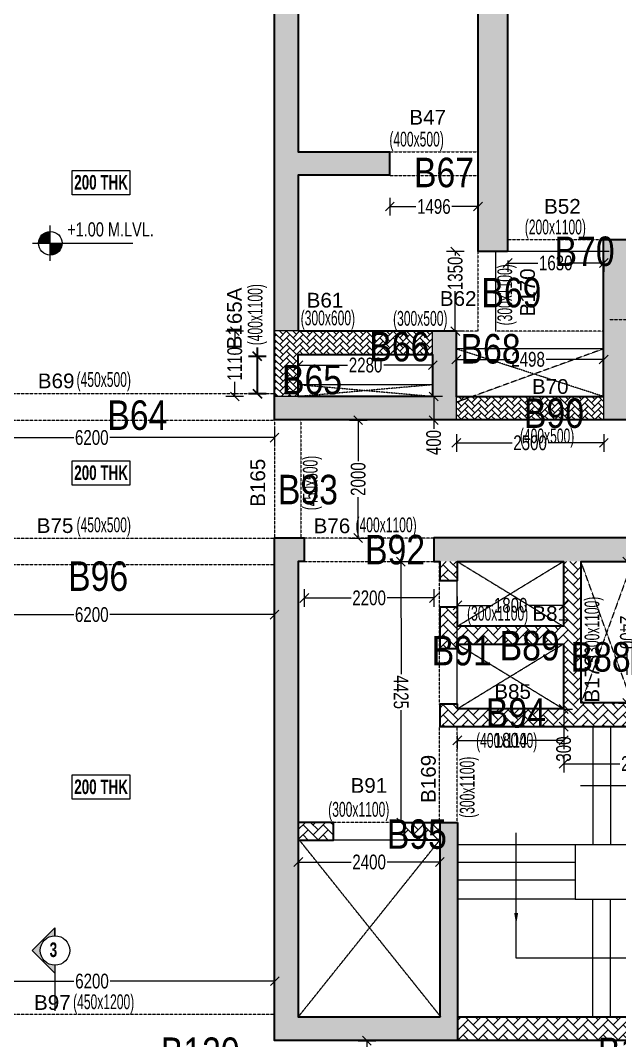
# Model space of a CAD drawing. Header units: millimetres. Extents: x 1 to 75736, y 43 to 63537.
# Drawn here: x 37302 to 47464, y 14550 to 31854 of the extents above; entities that cross this region are included whole.
import ezdxf
from ezdxf.enums import TextEntityAlignment as Align

# ---------------------------------------------------------------- set-up
doc = ezdxf.new("R2010")
doc.units = ezdxf.units.MM
doc.linetypes.add('HIDDEN', pattern=[0.375, 0.25, -0.125])
for name, color, linetype, lineweight in [('A-ANNO-DIMS', 8, 'Continuous', 15), ('A-DETL-MISC', 35, 'Continuous', 15), ('A-FLOR-IDEN', 11, 'Continuous', 9), ('A-HIDD-ABVE', 8, 'HIDDEN', 20), ('G-____-____-DIMS', 7, 'Continuous', 9), ('G-ANNO-SYMB', 1, 'Continuous', 9), ('S-BEAM', 7, 'Continuous', 18), ('S-BEAM-IDEN', 2, 'Continuous', 9), ('S-COL HATCH', 9, 'Continuous', 0), ('S-COLS', 5, 'Continuous', 35)]:
    doc.layers.add(name, color=color, linetype=linetype, lineweight=lineweight)
for name, color, linetype in [('Abhinav working', 6, 'Continuous'), ('Beam Nos', 7, 'Continuous'), ('changes', 7, 'Continuous'), ('S-CUTOUT', 1, 'Continuous')]:
    doc.layers.add(name, color=color, linetype=linetype)
doc.styles.add('Dim.s & Anno.(Misc.)', font='ARIALN.TTF')
doc.styles.add('SC-BBS1', font='SansSerif')
doc.styles.add('SOBHA', font='swisscl.ttf')
doc.styles.add('Swis721 LtCn BT', font='swisscl.ttf', dxfattribs={"width": 0.9, "height": 233.355162})
doc.styles.add('Swis721 LtCn BT_1', font='swisscl.ttf', dxfattribs={"height": 240})
doc.styles.add('Swis721 LtCn BT_B', font='', dxfattribs={"width": 0.9, "height": 246.918336})
doc.styles.get('Swis721 LtCn BT_B').set_extended_font_data('Swis721 LtCn BT', bold=True)
doc.dimstyles.new('A-GFC-100', dxfattribs={"dimscale": 100, "dimtxt": 1.75, "dimasz": 1.5, "dimexe": 1.5, "dimexo": 0, "dimgap": 1, "dimtad": 1, "dimdsep": 46, "dimtxsty": 'Dim.s & Anno.(Misc.)', "dimblk": 'ARCHTICK', "dimcen": 0, "dimdle": 1.5, "dimclrd": 256, "dimclre": 8, "dimclrt": 6, "dimazin": 2, "dimtfac": 1, "dimtix": 1, "dimtmove": 2, "dimatfit": 3, "dimfxl": 1, "dimtolj": 1, "dimlwd": -1, "dimlwe": 9, "dimarcsym": 0})
doc.dimstyles.new('S-100', dxfattribs={"dimscale": 100, "dimtxt": 2.5, "dimasz": 1.5, "dimexe": 1.5, "dimexo": 1.5, "dimgap": 0.1, "dimtad": 0, "dimdec": 0, "dimrnd": 0.0005, "dimzin": 0, "dimdsep": 46, "dimtxsty": 'SOBHA', "dimblk": 'OBLIQUE', "dimcen": 0.09, "dimclrd": 8, "dimclre": 8, "dimclrt": 6, "dimadec": 0, "dimazin": 0, "dimtfac": 1, "dimtdec": 0, "dimtofl": 0, "dimtmove": 0, "dimatfit": 3, "dimfxl": 1.5, "dimfxlon": 1, "dimtolj": 1, "dimtzin": 0, "dimlwd": -1, "dimlwe": -1, "dimarcsym": 0})
pattern_1 = [(45, (-31802317.5, 20729084.55), (0, 169.7056275), [360, -120]), (135, (-31802232.65, 20729169.4), (1e-14, 169.7056275), [360, -120])]

# ---------------------------------------------------------------- blocks, each defined once
blk = doc.blocks.new('_ARCHTICK')
at = {"color": 0, "linetype": 'ByBlock', "const_width": 0.15}
blk.add_lwpolyline([(-0.5, -0.5), (0.5, 0.5)], dxfattribs=at)
blk = doc.blocks.new('A$C89844c14')
at = {"layer": 'S-COL HATCH', "transparency": 33554687}
h = blk.add_hatch(dxfattribs=at)
h.set_pattern_fill('ANSI31', color=256, scale=500)
h.set_pattern_definition([(45, (-31243118.95, 21573255.045), (-44.19417382, 44.19417382), [])])
edge = h.paths.add_edge_path()
edge.add_line((-12641, -10574), (46763, -10574))
edge.add_line((46763, -10574), (50159, -10424))
edge.add_line((50159, -10424), (50159, 18363))
edge.add_arc((65987, 101152), 84288, 235.33184, 259.17631, ccw=False)
edge.add_arc((-8443, 269), 41200, 49.9962, 101.0852)
edge.add_line((-16364, 40700), (-15224, 21151))
edge.add_line((-15224, 21151), (-12641, 21151))
edge.add_line((-12641, 21151), (-12641, -10574))
edge = h.paths.add_edge_path(flags=16)
edge.add_line((-12291, -10224), (46756, -10224))
edge.add_line((46756, -10224), (49809, -10089))
edge.add_line((49809, -10089), (49809, 18075))
edge.add_arc((65987, 101152), 84638, 235.32076, 258.98032, ccw=False)
edge.add_arc((-8443, 269), 40850, 49.9733, 100.6568)
edge.add_line((-15997, 40415), (-14893, 21501))
edge.add_line((-14893, 21501), (-12291, 21501))
edge.add_line((-12291, 21501), (-12291, -10224))
blk = doc.blocks.new('Spot Elevations - M_Spot Elevation - Target Filled-23738-FIRST FLOOR  FRAMING PLAN _NTA_')
at = {"layer": 'G-____-____-DIMS'}
h = blk.add_hatch(color=256, dxfattribs=at)
edge = h.paths.add_edge_path(flags=0)
edge.add_line((0, 0), (-2, 0))
edge.add_arc((0, 0), 2, 90, 180, ccw=False)
edge.add_line((0, 2), (0, 0))
h = blk.add_hatch(color=256, dxfattribs=at)
edge = h.paths.add_edge_path(flags=0)
edge.add_line((0, 0), (2, 0))
edge.add_arc((0, 0), 2, 270, 360, ccw=False)
edge.add_line((0, -2), (0, 0))
for p, q in [((0, -3), (0, 3)), ((-3, 0), (14, 0))]:
    blk.add_line(p, q, dxfattribs=at)
blk.add_circle((0, 0), 2, dxfattribs=at)
blk = doc.blocks.new('Detail View - M_Section Head - Structural Type 1-785420-STILT FLOOR FRAMING PLAN')
at = {"layer": 'G-ANNO-SYMB'}
h = blk.add_hatch(color=9, dxfattribs=at)
edge = h.paths.add_edge_path(flags=0)
edge.add_line((-8.5, 0), (-9.86, 0))
edge.add_line((-9.86, 0), (-5.99, 3.87))
edge.add_line((-5.99, 3.87), (-2.12, 0))
edge.add_line((-2.12, 0), (-3.5, 0))
edge.add_arc((-6, 0), 2.5, 360, 540)
for p, q in [((-5.99, 3.87), (-9.86, 0)), ((-5.99, 3.87), (-2.12, 0)), ((-8.5, 0), (-9.86, 0)), ((-3.5, 0), (-2.12, 0))]:
    blk.add_line(p, q, dxfattribs=at)
at = {"layer": 'G-ANNO-SYMB', "color": 5}
for p, q in [((-5.99, 3.87), (-9.86, 0)), ((-2.12, 0), (-5.99, 3.87)), ((-9.86, 0), (-8.5, 0)), ((-3.5, 0), (4.24, 0)), ((-3.5, 0), (-2.12, 0))]:
    blk.add_line(p, q, dxfattribs=at)
at = {"layer": 'G-ANNO-SYMB'}
blk.add_arc((-6, 0), 2.5, 360, 180, dxfattribs=at)
at = {"layer": 'G-ANNO-SYMB', "color": 5}
for start, end in [(360, 180), (180, 360)]:
    blk.add_arc((-6, 0), 2.5, start, end, dxfattribs=at)
blk = doc.blocks.new('_OBLIQUE')
at = {"color": 0, "linetype": 'ByBlock'}
blk.add_line((-0.5, -0.5), (0.5, 0.5), dxfattribs=at)
blk = doc.blocks.new('*D205')
at = {"layer": 'Defpoints', "color": 0, "transparency": 16777216}
for p in [(41320, 26156), (42010, 26156), (41710, 25523)]:
    blk.add_point(p, dxfattribs=at)
at = {"layer": 'S-COLS', "color": 8, "transparency": 16777216}
for p, q in [((41320, 26156), (41320, 26306)), ((41470, 26156), (41170, 26156)), ((41320, 25523), (41320, 26156)), ((41470, 25523), (41170, 25523))]:
    blk.add_line(p, q, dxfattribs=at)
at = {"layer": 'S-COLS', "color": 8, "transparency": 16777216, "xscale": 150, "yscale": 150, "zscale": 150}
for p, rotation in [((41320, 26156), 90), ((41320, 25523), 270)]:
    blk.add_blockref('_OBLIQUE', p, dxfattribs=dict(at, rotation=rotation))
at = {"layer": 'S-COLS', "color": 6, "transparency": 16777216, "insert": (41320, 26863), "char_height": 250, "attachment_point": 5, "rotation": 90, "style": 'SOBHA'}
blk.add_mtext('\\A1;{\\W0.8;\\C2;(400x1100)}', dxfattribs=at)
blk = doc.blocks.new('A$C0bd9de3c')
at = {"layer": 'S-COL HATCH', "transparency": 33554687}
h = blk.add_hatch(color=256, dxfattribs=at)
h.dxf.hatch_style = 1
h.paths.add_polyline_path([(21854, 6310), (22254, 6310), (22254, 8950), (23804, 8950), (23804, 9350), (22254, 9350), (22254, 16200), (21854, 16200)])
h = blk.add_hatch(color=256, dxfattribs=at)
h.dxf.hatch_style = 1
h.paths.add_polyline_path([(25804, 7660), (25304, 7660), (25304, 16200), (25804, 16200)])
h = blk.add_hatch(color=256, dxfattribs=at)
h.dxf.hatch_style = 1
h.paths.add_polyline_path([(27434, 5200), (27434, 4800), (27834, 4800), (27834, 7860), (27434, 7860)])
h = blk.add_hatch(color=256, dxfattribs=at)
h.dxf.hatch_style = 1
h.paths.add_polyline_path([(24934, 4800), (24934, 5200), (24934, 6310), (24534, 6310), (24534, 5910), (24534, 5200), (22254, 5200), (21854, 5200), (21854, 4800)])
at = {"layer": 'S-COL HATCH'}
h = blk.add_hatch(dxfattribs=at)
h.set_pattern_fill('AR-HBONE', color=256, scale=20)
h.set_pattern_definition([(45, (-31802317.5, 20729084.55), (0, 113.13708499), [240, -80]), (135, (-31802260.93, 20729141.12), (9e-15, 113.13708499), [240, -80])])
h.paths.add_polyline_path([(22254, 5910), (22254, 5217), (22254, 5217), (22254, 5200), (21854, 5200), (21854, 6310), (24534, 6310), (24534, 6010), (24534, 5910)])
h = blk.add_hatch(dxfattribs=at)
h.set_pattern_fill('AR-HBONE', color=256, scale=20)
h.set_pattern_definition([(45, (-31973973.83, 21015692.21), (0, 113.13708499), [240, -80]), (135, (-31973917.26, 21015748.78), (9e-15, 113.13708499), [240, -80])])
h.paths.add_polyline_path([(27434, 4800), (27434, 5200), (24934, 5200), (24934, 4800)])
at = {"layer": 'S-COL HATCH', "transparency": 33554687}
h = blk.add_hatch(color=256, dxfattribs=at)
h.dxf.hatch_style = 1
h.paths.add_polyline_path([(24654, -2025), (24954, -2025), (24954, -5325), (24954, -5725), (22254, -5725), (21854, -5725), (21854, -5325), (21854, -5325), (21854, 2800), (22354, 2800), (22354, 2400), (22254, 2400), (22254, -5325), (22254, -5325), (24654, -5325), (24654, -5325)])
h = blk.add_hatch(color=256, dxfattribs=at)
h.dxf.hatch_style = 1
h.paths.add_polyline_path([(28324, 2800), (24554, 2800), (24554, 2400), (28324, 2400)])
at = {"layer": 'S-COL HATCH'}
h = blk.add_hatch(dxfattribs=at)
h.set_pattern_fill('AR-HBONE', color=256, scale=30)
h.set_pattern_definition(pattern_1)
h.paths.add_polyline_path([(27054, 2400), (26754, 2400), (26754, 1300), (24954, 1300), (24954, 1625), (24654, 1625), (24654, 922), (24954, 922), (24954, 1000), (26754, 1000), (26754, -100), (24954, -100), (24954, -23), (24654, -23), (24654, -400), (29274, -400), (29274, 0), (27054, 0)])
h = blk.add_hatch(dxfattribs=at)
h.set_pattern_fill('AR-HBONE', color=256, scale=30)
h.set_pattern_definition(pattern_1)
h.paths.add_polyline_path([(24954, 2400), (24654, 2400), (24654, 2075), (24954, 2075)])
h = blk.add_hatch(dxfattribs=at)
h.set_pattern_fill('AR-HBONE', color=256, scale=30)
h.set_pattern_definition([(45, (-31802317.5, 20677155.55), (0, 169.7056275), [360, -120]), (135, (-31802232.65, 20677240.4), (1e-14, 169.7056275), [360, -120])])
h.paths.add_polyline_path([(24654, -2325), (24654, -2025), (24054, -2025), (24054, -2325)])
h.paths.add_polyline_path([(22854, -2325), (22854, -2025), (22254, -2025), (22254, -2325)])
h = blk.add_hatch(dxfattribs=at)
h.set_pattern_fill('AR-HBONE', color=256, scale=30)
h.set_pattern_definition(pattern_1)
h.paths.add_polyline_path([(32554, -5325), (24954, -5325), (24954, -5725), (32554, -5725)])
at = {"layer": 'changes'}
for p, q in [((22254, 6310), (21854, 6310)), ((24534, 5910), (24534, 6310)), ((22254, 5200), (21854, 5200)), ((24934, 5200), (24934, 4800)), ((27434, 5200), (27434, 4800))]:
    blk.add_line(p, q, dxfattribs=at)
at = {"layer": 'S-COLS'}
for p, q in [((24654, -2025), (24654, -5325)), ((24954, -2025), (24954, -5325)), ((24954, -5325), (24954, -5725))]:
    blk.add_line(p, q, dxfattribs=at)
for points in [[(21854, 4800), (21854, 16200), (22254, 16200), (22254, 9350), (23804, 9350), (23804, 8950), (22254, 8950), (22254, 6310), (24934, 6310), (24934, 5200), (27434, 5200), (27434, 7860), (27834, 7860), (27834, 4800), (21854, 4800)], [(21854, -5325), (21854, 2800), (22354, 2800), (22354, 2400), (22254, 2400), (22254, -5325), (24654, -5325)], [(28324, 2800), (24554, 2800), (24554, 2400), (24654, 2400), (24654, 2075), (24954, 2075), (24954, 2400), (25854, 2400), (26754, 2400), (26754, 1300), (24954, 1300), (24954, 1625), (24654, 1625), (24654, 922), (24954, 922), (24954, 1000), (26754, 1000), (26754, -100), (25854, -100), (24954, -100), (24954, -23), (24654, -23), (24654, -400), (26754, -400), (26754, -400), (37909, -400)], [(22254, -2325), (22854, -2325), (22854, -2025), (22254, -2025)], [(24654, -2325), (24054, -2325), (24054, -2025), (24954, -2025)], [(22254, -5725), (22254, -5725), (21854, -5725), (21854, -5325)], [(24954, -5325), (32554, -5325), (32554, -5725), (22254, -5725)]]:
    blk.add_lwpolyline(points, dxfattribs=at)
for points in [[(25804, 7660), (25304, 7660), (25304, 16200), (25804, 16200)], [(22254, 5910), (24534, 5910), (24534, 5200), (22254, 5200)], [(27924, 0), (27054, 0), (27054, 2400), (27924, 2400)]]:
    blk.add_lwpolyline(points, close=True, dxfattribs=at)
blk = doc.blocks.new('*D272')
at = {"layer": 'changes', "color": 8, "transparency": 16777216}
for p, q in [((35412, 24924), (35412, 24628)), ((41612, 24924), (41612, 24628)), ((35412, 24778), (38205, 24778)), ((41612, 24778), (38820, 24778))]:
    blk.add_line(p, q, dxfattribs=at)
at = {"layer": 'Defpoints', "color": 0, "transparency": 16777216}
for p in [(35412, 25074), (41612, 25074), (41612, 24778)]:
    blk.add_point(p, dxfattribs=at)
at = {"layer": 'changes', "color": 8, "transparency": 16777216, "xscale": 150, "yscale": 150, "zscale": 150, "rotation": 180}
blk.add_blockref('_OBLIQUE', (35412, 24778), dxfattribs=at)
at = {"layer": 'changes', "color": 8, "transparency": 16777216, "xscale": 150, "yscale": 150, "zscale": 150}
blk.add_blockref('_OBLIQUE', (41612, 24778), dxfattribs=at)
at = {"layer": 'changes', "color": 6, "transparency": 16777216, "insert": (38512, 24778), "char_height": 250, "attachment_point": 5, "style": 'SOBHA'}
blk.add_mtext('\\A1;6200', dxfattribs=at)
blk = doc.blocks.new('*D273')
at = {"layer": 'changes', "color": 8, "transparency": 16777216}
for p, q in [((41088, 26584), (40788, 26584)), ((40938, 26584), (40938, 26332)), ((40938, 25474), (40938, 25725)), ((41088, 25474), (40788, 25474))]:
    blk.add_line(p, q, dxfattribs=at)
at = {"layer": 'Defpoints', "color": 0, "transparency": 16777216}
for p in [(41616, 26584), (40938, 25474), (41616, 25474)]:
    blk.add_point(p, dxfattribs=at)
at = {"layer": 'changes', "color": 8, "transparency": 16777216, "xscale": 150, "yscale": 150, "zscale": 150}
for p, rotation in [((40938, 26584), 90), ((40938, 25474), 270)]:
    blk.add_blockref('_OBLIQUE', p, dxfattribs=dict(at, rotation=rotation))
at = {"layer": 'changes', "color": 6, "transparency": 16777216, "insert": (40938, 26029), "char_height": 250, "attachment_point": 5, "rotation": 90, "style": 'SOBHA'}
blk.add_mtext('\\A1;1110', dxfattribs=at)
blk = doc.blocks.new('*D274')
at = {"layer": 'changes', "color": 8, "transparency": 16777216}
for p, q in [((42016, 26034), (42016, 25857)), ((42016, 26007), (42850, 26007)), ((44296, 26007), (43463, 26007)), ((44296, 26034), (44296, 25857))]:
    blk.add_line(p, q, dxfattribs=at)
at = {"layer": 'Defpoints', "color": 0, "transparency": 16777216}
for p in [(42016, 26184), (44296, 26184), (44296, 26007)]:
    blk.add_point(p, dxfattribs=at)
at = {"layer": 'changes', "color": 8, "transparency": 16777216, "xscale": 150, "yscale": 150, "zscale": 150, "rotation": 180}
blk.add_blockref('_OBLIQUE', (42016, 26007), dxfattribs=at)
at = {"layer": 'changes', "color": 8, "transparency": 16777216, "xscale": 150, "yscale": 150, "zscale": 150}
blk.add_blockref('_OBLIQUE', (44296, 26007), dxfattribs=at)
at = {"layer": 'changes', "color": 6, "transparency": 16777216, "insert": (43156, 26007), "char_height": 250, "attachment_point": 5, "style": 'SOBHA'}
blk.add_mtext('\\A1;2280', dxfattribs=at)
blk = doc.blocks.new('*D275')
at = {"layer": 'changes', "color": 8, "transparency": 16777216}
for p, q in [((43566, 28847), (43566, 28547)), ((45062, 28847), (45062, 28547)), ((43566, 28697), (44010, 28697)), ((45062, 28697), (44618, 28697))]:
    blk.add_line(p, q, dxfattribs=at)
at = {"layer": 'Defpoints', "color": 0, "transparency": 16777216}
for p in [(43566, 29224), (45062, 29224), (45062, 28697)]:
    blk.add_point(p, dxfattribs=at)
at = {"layer": 'changes', "color": 8, "transparency": 16777216, "xscale": 150, "yscale": 150, "zscale": 150}
for p, rotation in [((43566, 28697), 179.9997909085734), ((45062, 28697), 359.9997909085734)]:
    blk.add_blockref('_OBLIQUE', p, dxfattribs=dict(at, rotation=rotation))
at = {"layer": 'changes', "color": 6, "transparency": 16777216, "insert": (44314, 28697), "char_height": 250, "attachment_point": 5, "rotation": 359.9998, "style": 'SOBHA'}
blk.add_mtext('\\A1;1496', dxfattribs=at)
blk = doc.blocks.new('*D276')
at = {"layer": 'changes', "color": 8, "transparency": 16777216}
for p, q in [((44696, 26254), (44696, 25954)), ((47194, 26254), (47194, 25954)), ((44696, 26104), (45606, 26104)), ((47194, 26104), (46219, 26104))]:
    blk.add_line(p, q, dxfattribs=at)
at = {"layer": 'Defpoints', "color": 0, "transparency": 16777216}
for p in [(44696, 26584), (47194, 26583), (47194, 26104)]:
    blk.add_point(p, dxfattribs=at)
at = {"layer": 'changes', "color": 8, "transparency": 16777216, "xscale": 150, "yscale": 150, "zscale": 150}
for p, rotation in [((44696, 26104), 179.9943907260267), ((47194, 26104), 359.9943907260267)]:
    blk.add_blockref('_OBLIQUE', p, dxfattribs=dict(at, rotation=rotation))
at = {"layer": 'changes', "color": 6, "transparency": 16777216, "insert": (45912, 26104), "char_height": 250, "attachment_point": 5, "rotation": 359.9944, "style": 'SOBHA'}
blk.add_mtext('\\A1;2498', dxfattribs=at)
blk = doc.blocks.new('*D277')
at = {"layer": 'changes', "color": 8, "transparency": 16777216}
for p, q in [((44827, 27934), (44527, 27934)), ((44677, 27934), (44677, 27867)), ((44677, 26583), (44677, 27259)), ((44827, 26583), (44527, 26583))]:
    blk.add_line(p, q, dxfattribs=at)
at = {"layer": 'Defpoints', "color": 0, "transparency": 16777216}
for p in [(45362, 27934), (44677, 26583), (45360, 26583)]:
    blk.add_point(p, dxfattribs=at)
at = {"layer": 'changes', "color": 8, "transparency": 16777216, "xscale": 150, "yscale": 150, "zscale": 150}
for p, rotation in [((44677, 27934), 90), ((44677, 26583), 270)]:
    blk.add_blockref('_OBLIQUE', p, dxfattribs=dict(at, rotation=rotation))
at = {"layer": 'changes', "color": 6, "transparency": 16777216, "insert": (44677, 27563), "char_height": 250, "attachment_point": 5, "rotation": 90, "style": 'SOBHA'}
blk.add_mtext('\\A1;1350', dxfattribs=at)
blk = doc.blocks.new('*D278')
at = {"layer": 'changes', "color": 8, "transparency": 16777216}
for p, q in [((45566, 27784), (45566, 27589)), ((45566, 27739), (46077, 27739)), ((47196, 27739), (46685, 27739)), ((47196, 27784), (47196, 27589))]:
    blk.add_line(p, q, dxfattribs=at)
at = {"layer": 'Defpoints', "color": 0, "transparency": 16777216}
for p in [(45566, 27934), (47196, 27934), (47196, 27739)]:
    blk.add_point(p, dxfattribs=at)
at = {"layer": 'changes', "color": 8, "transparency": 16777216, "xscale": 150, "yscale": 150, "zscale": 150}
for p, rotation in [((45566, 27739), 179.9996948112771), ((47196, 27739), 359.9996948112771)]:
    blk.add_blockref('_OBLIQUE', p, dxfattribs=dict(at, rotation=rotation))
at = {"layer": 'changes', "color": 6, "transparency": 16777216, "insert": (46381, 27739), "char_height": 250, "attachment_point": 5, "rotation": 359.9997, "style": 'SOBHA'}
blk.add_mtext('\\A1;1630', dxfattribs=at)
blk = doc.blocks.new('*D296')
at = {"layer": 'changes', "color": 8, "transparency": 16777216}
for p, q in [((46516, 19397), (46516, 19097)), ((49036, 19397), (49036, 19097)), ((46516, 19247), (47470, 19247)), ((49036, 19247), (48083, 19247))]:
    blk.add_line(p, q, dxfattribs=at)
at = {"layer": 'Defpoints', "color": 0, "transparency": 16777216}
for p in [(46516, 19874), (49036, 19874), (49036, 19247)]:
    blk.add_point(p, dxfattribs=at)
at = {"layer": 'changes', "color": 8, "transparency": 16777216, "xscale": 150, "yscale": 150, "zscale": 150, "rotation": 180}
blk.add_blockref('_OBLIQUE', (46516, 19247), dxfattribs=at)
at = {"layer": 'changes', "color": 8, "transparency": 16777216, "xscale": 150, "yscale": 150, "zscale": 150}
blk.add_blockref('_OBLIQUE', (49036, 19247), dxfattribs=at)
at = {"layer": 'changes', "color": 6, "transparency": 16777216, "insert": (47776, 19247), "char_height": 250, "attachment_point": 5, "style": 'SOBHA'}
blk.add_mtext('\\A1;2520', dxfattribs=at)
blk = doc.blocks.new('*D297')
at = {"layer": 'changes', "color": 8, "transparency": 16777216}
for p, q in [((47442, 22675), (47742, 22675)), ((47592, 22675), (47593, 21781)), ((47596, 20275), (47594, 21168)), ((47446, 20275), (47746, 20275))]:
    blk.add_line(p, q, dxfattribs=at)
at = {"layer": 'Defpoints', "color": 0, "transparency": 16777216}
for p in [(46812, 22674), (47592, 22675), (46816, 20274)]:
    blk.add_point(p, dxfattribs=at)
at = {"layer": 'changes', "color": 8, "transparency": 16777216, "xscale": 150, "yscale": 150, "zscale": 150}
for p, rotation in [((47592, 22675), 90.09221595473254), ((47596, 20275), 270.0922159547326)]:
    blk.add_blockref('_OBLIQUE', p, dxfattribs=dict(at, rotation=rotation))
at = {"layer": 'changes', "color": 6, "transparency": 16777216, "insert": (47594, 21475), "char_height": 250, "attachment_point": 5, "rotation": 270.0922, "style": 'SOBHA'}
blk.add_mtext('\\A1;2400', dxfattribs=at)
blk = doc.blocks.new('*D298')
at = {"layer": 'changes', "color": 8, "transparency": 16777216}
for p, q in [((44716, 21782), (44716, 22082)), ((46516, 21782), (46516, 22082)), ((44716, 21932), (45312, 21932)), ((46516, 21932), (45920, 21932))]:
    blk.add_line(p, q, dxfattribs=at)
at = {"layer": 'Defpoints', "color": 0, "transparency": 16777216}
for p in [(46516, 21932), (44716, 21574), (46516, 21574)]:
    blk.add_point(p, dxfattribs=at)
at = {"layer": 'changes', "color": 8, "transparency": 16777216, "xscale": 150, "yscale": 150, "zscale": 150, "rotation": 180}
blk.add_blockref('_OBLIQUE', (44716, 21932), dxfattribs=at)
at = {"layer": 'changes', "color": 8, "transparency": 16777216, "xscale": 150, "yscale": 150, "zscale": 150}
blk.add_blockref('_OBLIQUE', (46516, 21932), dxfattribs=at)
at = {"layer": 'changes', "color": 6, "transparency": 16777216, "insert": (45616, 21932), "char_height": 250, "attachment_point": 5, "style": 'SOBHA'}
blk.add_mtext('\\A1;1800', dxfattribs=at)
blk = doc.blocks.new('*D299')
at = {"layer": 'changes', "color": 8, "transparency": 16777216}
for p, q in [((44696, 24839), (44696, 24539)), ((47196, 24839), (47196, 24539)), ((44696, 24689), (45640, 24689)), ((47196, 24689), (46253, 24689))]:
    blk.add_line(p, q, dxfattribs=at)
at = {"layer": 'Defpoints', "color": 0, "transparency": 16777216}
for p in [(44696, 25074), (47196, 25074), (47196, 24689)]:
    blk.add_point(p, dxfattribs=at)
at = {"layer": 'changes', "color": 8, "transparency": 16777216, "xscale": 150, "yscale": 150, "zscale": 150, "rotation": 180}
blk.add_blockref('_OBLIQUE', (44696, 24689), dxfattribs=at)
at = {"layer": 'changes', "color": 8, "transparency": 16777216, "xscale": 150, "yscale": 150, "zscale": 150}
blk.add_blockref('_OBLIQUE', (47196, 24689), dxfattribs=at)
at = {"layer": 'changes', "color": 6, "transparency": 16777216, "insert": (45946, 24689), "char_height": 250, "attachment_point": 5, "style": 'SOBHA'}
blk.add_mtext('\\A1;2500', dxfattribs=at)
blk = doc.blocks.new('*D300')
at = {"layer": 'changes', "color": 8, "transparency": 16777216}
for p, q in [((44461, 25474), (44161, 25474)), ((44311, 25474), (44311, 25074)), ((44461, 25074), (44161, 25074)), ((44311, 25074), (44311, 24924))]:
    blk.add_line(p, q, dxfattribs=at)
at = {"layer": 'Defpoints', "color": 0, "transparency": 16777216}
for p in [(44696, 25474), (44311, 25074), (44696, 25074)]:
    blk.add_point(p, dxfattribs=at)
at = {"layer": 'changes', "color": 8, "transparency": 16777216, "xscale": 150, "yscale": 150, "zscale": 150}
for p, rotation in [((44311, 25474), 90), ((44311, 25074), 270)]:
    blk.add_blockref('_OBLIQUE', p, dxfattribs=dict(at, rotation=rotation))
at = {"layer": 'changes', "color": 6, "transparency": 16777216, "insert": (44311, 24694), "char_height": 250, "attachment_point": 5, "rotation": 90, "style": 'SOBHA'}
blk.add_mtext('\\A1;400', dxfattribs=at)
blk = doc.blocks.new('*D301')
at = {"layer": 'changes', "color": 8, "transparency": 16777216}
for p, q in [((43905, 22673), (43605, 22673)), ((43755, 22673), (43757, 20768)), ((43759, 18248), (43757, 20152)), ((43909, 18248), (43609, 18248))]:
    blk.add_line(p, q, dxfattribs=at)
at = {"layer": 'Defpoints', "color": 0, "transparency": 16777216}
for p in [(43755, 22673), (44412, 22674, 0), (44416, 18248)]:
    blk.add_point(p, dxfattribs=at)
at = {"layer": 'changes', "color": 8, "transparency": 16777216, "xscale": 150, "yscale": 150, "zscale": 150}
for p, rotation in [((43755, 22673), 90.05001281829222), ((43759, 18248), 270.0500128182922)]:
    blk.add_blockref('_OBLIQUE', p, dxfattribs=dict(at, rotation=rotation))
at = {"layer": 'changes', "color": 6, "transparency": 16777216, "insert": (43757, 20460), "char_height": 250, "attachment_point": 5, "rotation": 270.05, "style": 'SOBHA'}
blk.add_mtext('\\A1;4425', dxfattribs=at)
blk = doc.blocks.new('*D302')
at = {"layer": 'changes', "color": 8, "transparency": 16777216}
for p, q in [((42116, 22208), (42116, 21908)), ((44316, 22208), (44316, 21908)), ((42116, 22058), (42910, 22058)), ((44316, 22058), (43523, 22058))]:
    blk.add_line(p, q, dxfattribs=at)
at = {"layer": 'Defpoints', "color": 0, "transparency": 16777216}
for p in [(42116, 23074), (44316, 23074), (44316, 22058)]:
    blk.add_point(p, dxfattribs=at)
at = {"layer": 'changes', "color": 8, "transparency": 16777216, "xscale": 150, "yscale": 150, "zscale": 150, "rotation": 180}
blk.add_blockref('_OBLIQUE', (42116, 22058), dxfattribs=at)
at = {"layer": 'changes', "color": 8, "transparency": 16777216, "xscale": 150, "yscale": 150, "zscale": 150}
blk.add_blockref('_OBLIQUE', (44316, 22058), dxfattribs=at)
at = {"layer": 'changes', "color": 6, "transparency": 16777216, "insert": (43216, 22058), "char_height": 250, "attachment_point": 5, "style": 'SOBHA'}
blk.add_mtext('\\A1;2200', dxfattribs=at)
blk = doc.blocks.new('*D303')
at = {"layer": 'changes', "color": 8, "transparency": 16777216}
for p, q in [((42881, 25074), (43181, 25074)), ((43031, 25074), (43031, 24380)), ((43031, 23074), (43031, 23767)), ((42881, 23074), (43181, 23074))]:
    blk.add_line(p, q, dxfattribs=at)
at = {"layer": 'Defpoints', "color": 0, "transparency": 16777216}
for p in [(42062, 25074), (42062, 23074), (43031, 23074)]:
    blk.add_point(p, dxfattribs=at)
at = {"layer": 'changes', "color": 8, "transparency": 16777216, "xscale": 150, "yscale": 150, "zscale": 150}
for p, rotation in [((43031, 25074), 90), ((43031, 23074), 270)]:
    blk.add_blockref('_OBLIQUE', p, dxfattribs=dict(at, rotation=rotation))
at = {"layer": 'changes', "color": 6, "transparency": 16777216, "insert": (43031, 24074), "char_height": 250, "attachment_point": 5, "rotation": 90, "style": 'SOBHA'}
blk.add_mtext('\\A1;2000', dxfattribs=at)
blk = doc.blocks.new('*D304')
at = {"layer": 'changes', "color": 8, "transparency": 16777216}
for p, q in [((44712, 19724), (44712, 19492)), ((44712, 19642), (45309, 19642)), ((46516, 19642), (45919, 19642)), ((46516, 19724), (46516, 19492))]:
    blk.add_line(p, q, dxfattribs=at)
at = {"layer": 'Defpoints', "color": 0, "transparency": 16777216}
for p in [(44712, 19874), (46516, 19874), (46516, 19642)]:
    blk.add_point(p, dxfattribs=at)
at = {"layer": 'changes', "color": 8, "transparency": 16777216, "xscale": 150, "yscale": 150, "zscale": 150}
for p, rotation in [((44712, 19642), 180.0002757129626), ((46516, 19642), 0.0002757129626977)]:
    blk.add_blockref('_OBLIQUE', p, dxfattribs=dict(at, rotation=rotation))
at = {"layer": 'changes', "color": 6, "transparency": 16777216, "insert": (45614, 19642), "char_height": 250, "attachment_point": 5, "rotation": 0.0003, "style": 'SOBHA'}
blk.add_mtext('\\A1;1804', dxfattribs=at)
blk = doc.blocks.new('*D305')
at = {"layer": 'changes', "color": 8, "transparency": 16777216}
for p, q in [((46516, 20174), (46666, 20174)), ((46516, 20174), (46516, 19874)), ((46516, 19874), (46666, 19874)), ((46516, 19874), (46516, 19724))]:
    blk.add_line(p, q, dxfattribs=at)
at = {"layer": 'Defpoints', "color": 0, "transparency": 16777216}
for p in [(46516, 20174), (46516, 19874), (46516, 19874)]:
    blk.add_point(p, dxfattribs=at)
at = {"layer": 'changes', "color": 8, "transparency": 16777216, "xscale": 150, "yscale": 150, "zscale": 150}
for p, rotation in [((46516, 20174), 90), ((46516, 19874), 270)]:
    blk.add_blockref('_OBLIQUE', p, dxfattribs=dict(at, rotation=rotation))
at = {"layer": 'changes', "color": 6, "transparency": 16777216, "insert": (46516, 19495), "char_height": 250, "attachment_point": 5, "rotation": 90, "style": 'SOBHA'}
blk.add_mtext('\\A1;300', dxfattribs=at)
blk = doc.blocks.new('*D306')
at = {"layer": 'changes', "color": 8, "transparency": 16777216}
for p, q in [((42016, 17728), (42016, 17428)), ((44416, 17728), (44416, 17428)), ((42016, 17578), (42910, 17578)), ((44416, 17578), (43523, 17578))]:
    blk.add_line(p, q, dxfattribs=at)
at = {"layer": 'Defpoints', "color": 0, "transparency": 16777216}
for p in [(42016, 17948), (44416, 17948), (44416, 17578)]:
    blk.add_point(p, dxfattribs=at)
at = {"layer": 'changes', "color": 8, "transparency": 16777216, "xscale": 150, "yscale": 150, "zscale": 150}
for p, rotation in [((42016, 17578), 180.0001990565251), ((44416, 17578), 0.0001990565252103)]:
    blk.add_blockref('_OBLIQUE', p, dxfattribs=dict(at, rotation=rotation))
at = {"layer": 'changes', "color": 6, "transparency": 16777216, "insert": (43216, 17578), "char_height": 250, "attachment_point": 5, "rotation": 0.0002, "style": 'SOBHA'}
blk.add_mtext('\\A1;2400', dxfattribs=at)
blk = doc.blocks.new('*D307')
at = {"layer": 'changes', "color": 8, "transparency": 16777216}
for p, q in [((35412, 21925), (35412, 21625)), ((41612, 21925), (41612, 21625)), ((35412, 21775), (38205, 21775)), ((41612, 21775), (38820, 21775))]:
    blk.add_line(p, q, dxfattribs=at)
at = {"layer": 'Defpoints', "color": 0, "transparency": 16777216}
for p in [(35412, 22624), (41612, 22624), (41612, 21775)]:
    blk.add_point(p, dxfattribs=at)
at = {"layer": 'changes', "color": 8, "transparency": 16777216, "xscale": 150, "yscale": 150, "zscale": 150, "rotation": 180}
blk.add_blockref('_OBLIQUE', (35412, 21775), dxfattribs=at)
at = {"layer": 'changes', "color": 8, "transparency": 16777216, "xscale": 150, "yscale": 150, "zscale": 150}
blk.add_blockref('_OBLIQUE', (41612, 21775), dxfattribs=at)
at = {"layer": 'changes', "color": 6, "transparency": 16777216, "insert": (38512, 21775), "char_height": 250, "attachment_point": 5, "style": 'SOBHA'}
blk.add_mtext('\\A1;6200', dxfattribs=at)
blk = doc.blocks.new('*D331')
at = {"layer": 'changes', "color": 8, "transparency": 16777216}
for p, q in [((35416, 15408), (35416, 15708)), ((41616, 15408), (41616, 15708)), ((35416, 15558), (38209, 15558)), ((41616, 15558), (38823, 15558))]:
    blk.add_line(p, q, dxfattribs=at)
at = {"layer": 'Defpoints', "color": 0, "transparency": 16777216}
for p in [(41616, 15558), (35416, 14548), (41616, 14548)]:
    blk.add_point(p, dxfattribs=at)
at = {"layer": 'changes', "color": 8, "transparency": 16777216, "xscale": 150, "yscale": 150, "zscale": 150}
for p, rotation in [((35416, 15558), 180.0000839791991), ((41616, 15558), 8.39791991483e-05)]:
    blk.add_blockref('_OBLIQUE', p, dxfattribs=dict(at, rotation=rotation))
at = {"layer": 'changes', "color": 6, "transparency": 16777216, "insert": (38516, 15558), "char_height": 250, "attachment_point": 5, "rotation": 0.0001, "style": 'SOBHA'}
blk.add_mtext('\\A1;6200', dxfattribs=at)
blk = doc.blocks.new('*D332')
at = {"layer": 'changes', "color": 8, "transparency": 16777216}
for p, q in [((43028, 14548), (43328, 14548)), ((43178, 14548), (43178, 12607)), ((43178, 10049), (43178, 11991)), ((43028, 10049), (43328, 10049))]:
    blk.add_line(p, q, dxfattribs=at)
at = {"layer": 'Defpoints', "color": 0, "transparency": 16777216}
for p in [(42062, 14548), (42062, 10049), (43178, 10049)]:
    blk.add_point(p, dxfattribs=at)
at = {"layer": 'changes', "color": 8, "transparency": 16777216, "xscale": 150, "yscale": 150, "zscale": 150}
for p, rotation in [((43178, 14548), 90), ((43178, 10049), 270)]:
    blk.add_blockref('_OBLIQUE', p, dxfattribs=dict(at, rotation=rotation))
at = {"layer": 'changes', "color": 6, "transparency": 16777216, "insert": (43178, 12299), "char_height": 250, "attachment_point": 5, "rotation": 90, "style": 'SOBHA'}
blk.add_mtext('\\A1;4499', dxfattribs=at)
blk = doc.blocks.new('A$C40398dd4')
at = {"layer": 'A-ANNO-DIMS', "ltscale": 500, "elevation": 0}
blk.add_lwpolyline([(5810, 1000), (6600, 1000), (6600, 1565)], dxfattribs=at)
at = {"layer": 'A-DETL-MISC'}
for p, q in [((2300, 4925), (2300, 2925)), ((2600, 4925), (2600, 2925)), ((2900, 4925), (2900, 2925)), ((3200, 4925), (3200, 2925)), ((3500, 4925), (3500, 2925)), ((3800, 4925), (3800, 2925)), ((4100, 4925), (4100, 2925)), ((4400, 4925), (4400, 2925)), ((4700, 4925), (4700, 2925)), ((5000, 4925), (5000, 2925)), ((5300, 4925), (5300, 2925)), ((2300, 0), (2300, 2000)), ((2600, 0), (2600, 2000)), ((2900, 0), (2900, 2000)), ((3200, 0), (3200, 2000)), ((3500, 0), (3500, 2000)), ((3800, 0), (3800, 2000)), ((4100, 0), (4100, 2000)), ((4400, 0), (4400, 2000)), ((4700, 0), (4700, 2000)), ((5000, 0), (5000, 2000)), ((5300, 0), (5300, 2000))]:
    blk.add_line(p, q, dxfattribs=at)
for points in [[(2000, 2925), (0, 2925)], [(5600, 2925), (7600, 2925)], [(2000, 2625), (0, 2625)], [(5600, 2625), (7600, 2625)], [(2000, 2325), (0, 2325)], [(5600, 2325), (7600, 2325)]]:
    blk.add_lwpolyline(points, dxfattribs=at)
blk.add_lwpolyline([(5600, 2925), (5600, 2000), (2000, 2000), (2000, 2925)], close=True, dxfattribs=at)
at = {"layer": 'A-DETL-MISC', "elevation": 0}
for points in [[(2000, 2000), (0, 2000)], [(5600, 2000), (7600, 2000)]]:
    blk.add_lwpolyline(points, dxfattribs=at)
at = {"layer": 'A-ANNO-DIMS', "ltscale": 500}
for points in [[(1688, 3925), (5510, 3925)], [(6600, 1565), (6600, 3126)], [(1988, 1000), (5810, 1000)]]:
    blk.add_leader(points, dimstyle='A-GFC-100', override={"dimasz": 2, "dimtad": 0, "dimfxl": 0.18, "dimarcsym": 1}, dxfattribs=at)

msp = doc.modelspace()

# ---------------------------------------------------------------- linework, layer by layer
at = {"layer": 'A-FLOR-IDEN', "color": 8, "flags": 128}
for points in [[(39159.1, 29309.6), (39159.1, 28897.8), (38181.6, 28897.8), (38181.6, 29309.6)], [(39159.1, 24383.8), (39159.1, 23972), (38181.6, 23972), (38181.6, 24383.8)], [(39159.1, 19056.4), (39159.1, 18644.6), (38181.6, 18644.6), (38181.6, 19056.4)]]:
    msp.add_lwpolyline(points, close=True, dxfattribs=at)
at = {"layer": 'A-HIDD-ABVE', "linetype": 'HIDDEN'}
for p, q in [((47193.8, 26283.3, 0), (44690, 25373.3)), ((47193.8, 25473.3, 0), (44690, 26283.3)), ((44290, 25673.5), (42010, 25473.3)), ((44290, 25473.3), (42010, 25673.5)), ((46510, 22673.3), (44710, 21573.3)), ((46510, 21573.3), (44710, 22673.3)), ((47680, 22673.3), (46810, 20273.3)), ((47680, 20273.3), (46810, 22673.3)), ((46510, 20173.3), (44710, 21273.3)), ((46510, 21273.3), (44710, 20173.3)), ((44410, 17948.1), (42010, 14948.1)), ((42034.1, 17948.1), (44434.1, 14948.1))]:
    msp.add_line(p, q, dxfattribs=at)
at = {"layer": 'S-BEAM', "linetype": 'HIDDEN'}
for p, q in [((43560, 29623.3), (45060, 29623.3)), ((43560, 29223.3), (45060, 29223.3)), ((47290, 28133.3), (45560, 28133.3)), ((45060, 27933.3), (45060, 26583.3)), ((54960, 26773.3), (47290, 26773.3)), ((45060, 26583.3), (44690, 26583.3)), ((47193.8, 26583.3), (45360, 26583.3)), ((35410, 25523.3), (41610, 25523.3)), ((35410, 25073.3), (41610, 25073.3)), ((41610, 25073.3), (41610, 23073.3)), ((42060, 25073.3), (42060, 23073.3)), ((35410, 23073.3), (41610, 23073.3)), ((44310, 23073.3), (42110, 23073.3)), ((44310, 22673.3), (42110, 22673.3)), ((44410, 20250.8, 0), (44410, 22673.3, 0)), ((35410, 22623.3), (41610, 22623.3)), ((44410, 18248.1), (44410, 19873.3)), ((44710, 18248.1), (44710, 19873.3)), ((43810, 18248.1), (42610, 18248.1)), ((35410, 14998.1), (41610, 14998.1))]:
    msp.add_line(p, q, dxfattribs=at)
at = {"layer": 'S-BEAM'}
for p, q in [((45360, 27933.3), (45360, 26583.3)), ((47290, 27933.3), (45560, 27933.3)), ((47193.8, 26283.3, 0), (44690, 26283.3)), ((44710, 20250.8, 0), (44710, 22673.3, 0)), ((43810, 17948.1), (42610, 17948.1))]:
    msp.add_line(p, q, dxfattribs=at)
at = {"layer": 'S-BEAM', "elevation": 0}
msp.add_lwpolyline([(42010, 25473.3), (44290, 25473.3), (44290, 25673.5), (42010, 25673.5)], close=True, dxfattribs=at)

# ---------------------------------------------------------------- block references
at = {"layer": 'G-____-____-DIMS', "xscale": 99.99999999999991, "yscale": 99.99999999999991, "zscale": 99.99999999999991}
msp.add_blockref('Spot Elevations - M_Spot Elevation - Target Filled-23738-FIRST FLOOR  FRAMING PLAN _NTA_', (37809.1, 28074.1), dxfattribs=at)
at = {"layer": 'G-ANNO-SYMB', "extrusion": (0, 0, -1), "xscale": 99.99999999999991, "yscale": 99.99999999999991, "zscale": 99.99999999999991, "rotation": 270}
msp.add_blockref('Detail View - M_Section Head - Structural Type 1-785420-STILT FLOOR FRAMING PLAN', (-37887.8, 15479), dxfattribs=at)
at = {"layer": 'S-BEAM-IDEN', "xscale": -1}
msp.add_blockref('A$C40398dd4', (52310, 14948.1), dxfattribs=at)
at = {"layer": 'S-COL HATCH', "color": 4}
msp.add_blockref('A$C89844c14', (19755.6, 20273.3), dxfattribs=at)
at = {"layer": 'S-CUTOUT'}
msp.add_blockref('A$C0bd9de3c', (19759.5, 20276.7, 0), dxfattribs=at)

# ---------------------------------------------------------------- texts
at = {"layer": 'A-FLOR-IDEN', "color": 1, "char_height": 246.92, "width": 1155, "attachment_point": 2, "line_spacing_factor": 0.964267, "style": 'Swis721 LtCn BT_B'}
for insert in [(38670.4, 29231.6), (38670.4, 24305.8), (38670.4, 18978.4)]:
    msp.add_mtext('200 THK', dxfattribs=dict(at, insert=insert))
at = {"layer": 'Abhinav working', "char_height": 500, "attachment_point": 1, "style": 'Dim.s & Anno.(Misc.)'}
for s, insert in [('B67', (43975.9, 29525.1, 0)), ('B70', (46361, 28187.9, 0)), ('B69', (45119.5, 27487.9, 0)), ('B66', (43219, 26571.8, 0)), ('B68', (44766.4, 26534.7, 0)), ('B65', (41737.7, 26011.3, 0)), ('B90', (45841.3, 25442.7, 0)), ('B64', (38775.3, 25408.7, 0)), ('B93', (41668.6, 24146.5, 0)), ('B92', (43146, 23127.9, 0)), ('B96', (38110.5, 22677.9, 0)), ('B89', (45429.2, 21498.5, 0)), ('B91', (44276.9, 21414.4, 0)), ('B88', (46633.3, 21308.1, 0)), ('B94', (45195.9, 20357.9, 0)), ('B95', (43515.8, 18302.7, 0)), ('B120', (39681.7, 14602.7, 0)), ('B122', (47096, 14601.5, 0))]:
    msp.add_mtext_dynamic_manual_height_columns(s, width=21149.247, gutter_width=5423.5, heights=[0], dxfattribs=dict(at, insert=insert))
at = {"layer": 'Beam Nos', "color": 3, "style": 'SC-BBS1'}
for s, p in [('B47', (44208.3, 30012)), ('B52', (46494.1, 28500.4)), ('B61', (42467.4, 26908.6)), ('B62', (44726.8, 26936.9)), ('B69', (37908.1, 25539.9)), ('B70', (46288.1, 25444.9)), ('B75', (37889.8, 23085)), ('B76', (42585.3, 23081.5)), ('B81', (46294.5, 21595.1)), ('B85', (45649.8, 20270.2)), ('B91', (43212.2, 18677.8, 0)), ('B97', (37843.5, 14996, 0))]:
    msp.add_text(s, height=250, dxfattribs=at).set_placement(p, align=Align.BOTTOM_CENTER)
for s, p in [('B170', (46102.4, 27240.7)), ('B165A', (41130.8, 26799.1, 0)), ('B165', (41527.1, 24011.7, 0)), ('B173', (47196.2, 20689.9)), ('B169', (44421.1, 18989.2, 0))]:
    msp.add_text(s, height=250, rotation=90, dxfattribs=at).set_placement(p, align=Align.BOTTOM_CENTER)
at = {"layer": 'G-____-____-DIMS', "insert": (38094.5, 28429.7), "char_height": 240, "width": 1683.881, "attachment_point": 1, "line_spacing_factor": 0.970126, "style": 'Swis721 LtCn BT_1'}
msp.add_mtext('+1.00 M.LVL.', dxfattribs=at)
at = {"layer": 'G-ANNO-SYMB', "color": 5, "insert": (37861.2, 16214.9), "char_height": 246.9, "width": 330, "attachment_point": 2, "line_spacing_factor": 0.964267, "style": 'Swis721 LtCn BT_B'}
msp.add_mtext('3', dxfattribs=at)
at = {"layer": 'S-BEAM-IDEN', "style": 'Swis721 LtCn BT', "width": 0.8}
for s, p in [('(400x500)', (43560, 29715.4, 0)), ('(200x1100)', (45856.1, 28225.4, 0)), ('(300x500)', (43621.9, 26675.4, 0)), ('(450x500)', (38253.8, 25638.2)), ('(400x500)', (45772.7, 24681.9, 0)), ('(400x1100)', (42985.5, 23172.7)), ('(300x1100)', (44877.1, 21673.4, 0)), ('(300x1100)', (42521.8, 18347.5))]:
    msp.add_text(s, height=250, dxfattribs=at).set_placement(p)
for s, rotation, p in [('(300x1100)', 90, (45642, 26681.4, 0)), ('(300x600)', 360, (42055, 26682.5, 0)), ('(450x500)', 90, (42342, 23546.1, 0)), ('(450x500)', 360, (38253.8, 23172.7)), ('(300x1100)', 90, (47120.5, 21042.1, 0)), ('(400x1100)', 360, (45030.5, 19517)), ('(300x1100)', 90, (45003.5, 18328.4, 0)), ('(450x1200)', 360, (38195.3, 15083.9))]:
    msp.add_text(s, height=250, rotation=rotation, dxfattribs=at).set_placement(p)

# ---------------------------------------------------------------- dimensions: what is measured, and where the dimension line sits
at = {"layer": 'changes'}
for p1, p2, distance, picture, middle in [((43566.2, 29223.5, 0), (45062.3, 29223.5, 0), -526.6, '*D275', (44314.3, 28696.9, 0)), ((45566.2, 27933.5, 0), (47196.2, 27933.5, 0), -194.8, '*D278', (46381.2, 27738.7, 0)), ((44416.2, 18248.3, 0), (44412.3, 22673.5, 0), 657.4, '*D301', (43756.9, 20460.3, 0)), ((46816.2, 20273.5, 0), (46812.3, 22673.5, 0), -779.5, '*D297', (47593.8, 21474.8, 0)), ((44712.3, 19873.5, 0), (46516.2, 19873.5, 0), -231.1, '*D304', (45614.3, 19642.4, 0)), ((42016.2, 17948.3, 0), (44416.2, 17948.3, 0), -370, '*D306', (43216.2, 17578.3, 0)), ((35416.2, 14548.3, 0), (41616.2, 14548.3, 0), 1010, '*D331', (38516.2, 15558.3, 0))]:
    dim = msp.add_aligned_dim(p1=p1, p2=p2, distance=distance, dimstyle='S-100', dxfattribs=at)
    dim.commit()
    dim.dimension.update_dxf_attribs({"geometry": picture, "text_midpoint": middle})
for base, p1, p2, angle, picture, middle, dimtype in [((44676.9, 26583.3, 0), (45362.3, 27933.5, 0), (45360, 26583.3), 90, '*D277', (44676.9, 27562.9, 0), 160), ((47193.8, 26104, 0), (44696.2, 26583.5, 0), (47193.8, 26583.3, 0), 359.99439, '*D276', (45912.3, 26104.1, 0), 161)]:
    dim = msp.add_linear_dim(base=base, p1=p1, p2=p2, angle=angle, dimstyle='S-100', dxfattribs=at)
    dim.commit()
    dim.dimension.update_dxf_attribs({"geometry": picture, "text_midpoint": middle, "dimtype": dimtype})
for base, p1, p2, picture, middle in [((40938.1, 25473.5, 0), (41616.2, 26583.5, 0), (41616.2, 25473.5, 0), '*D273', (40938.1, 26028.5, 0)), ((44311.4, 25073.5, 0), (44696.2, 25473.5, 0), (44696.2, 25073.5, 0), '*D300', (44311.4, 24693.5, 0)), ((43031.5, 23073.5, 0), (42062.3, 25073.5, 0), (42062.3, 23073.5), '*D303', (43031.5, 24073.5, 0)), ((46516.2, 19873.5, 0), (46516.2, 20173.5, 0), (46516.2, 19873.5, 0), '*D305', (46516.2, 19495, 0)), ((43178.4, 10049.5, 0), (42062.3, 14548.3, 0), (42062.3, 10049.5, 0), '*D332', (43178.4, 12298.9, 0))]:
    dim = msp.add_linear_dim(base=base, p1=p1, p2=p2, angle=90, dimstyle='S-100', dxfattribs=at)
    dim.commit()
    dim.dimension.update_dxf_attribs({"geometry": picture, "text_midpoint": middle})
for base, p1, p2, picture, middle in [((44296.2, 26007.4, 0), (42016.2, 26183.5, 0), (44296.2, 26183.5, 0), '*D274', (43156.2, 26007.4, 0)), ((41612.3, 24777.9, 0), (35412.3, 25073.5), (41612.3, 25073.5), '*D272', (38512.3, 24777.9, 0)), ((47196.2, 24688.8, 0), (44696.2, 25073.5, 0), (47196.2, 25073.5, 0), '*D299', (45946.2, 24688.8, 0)), ((44316.2, 22057.8, 0), (42116.2, 23073.5, 0), (44316.2, 23073.5, 0), '*D302', (43216.2, 22057.8, 0)), ((41612.3, 21775, 0), (35412.3, 22623.5), (41612.3, 22623.5), '*D307', (38512.3, 21775, 0)), ((46516.2, 21931.5, 0), (44716.2, 21573.5, 0), (46516.2, 21573.5, 0), '*D298', (45616.2, 21931.5, 0)), ((49036.2, 19247.1, 0), (46516.2, 19873.5, 0), (49036.2, 19873.5, 0), '*D296', (47776.2, 19247.1, 0))]:
    dim = msp.add_linear_dim(base=base, p1=p1, p2=p2, dimstyle='S-100', dxfattribs=at)
    dim.commit()
    dim.dimension.update_dxf_attribs({"geometry": picture, "text_midpoint": middle})
at = {"layer": 'S-COLS'}
dim = msp.add_linear_dim(base=(41320.3, 26155.8, 0), p1=(41710, 25523.3, 0), p2=(42010, 26155.8, 0), angle=90, text='{\\W0.8;\\C2;(400x1100)}', dimstyle='S-100', dxfattribs=at)
dim.commit()
dim.dimension.update_dxf_attribs({"geometry": '*D205', "text_midpoint": (41320.3, 26863, 0)})

doc.saveas('drawing.dxf')
